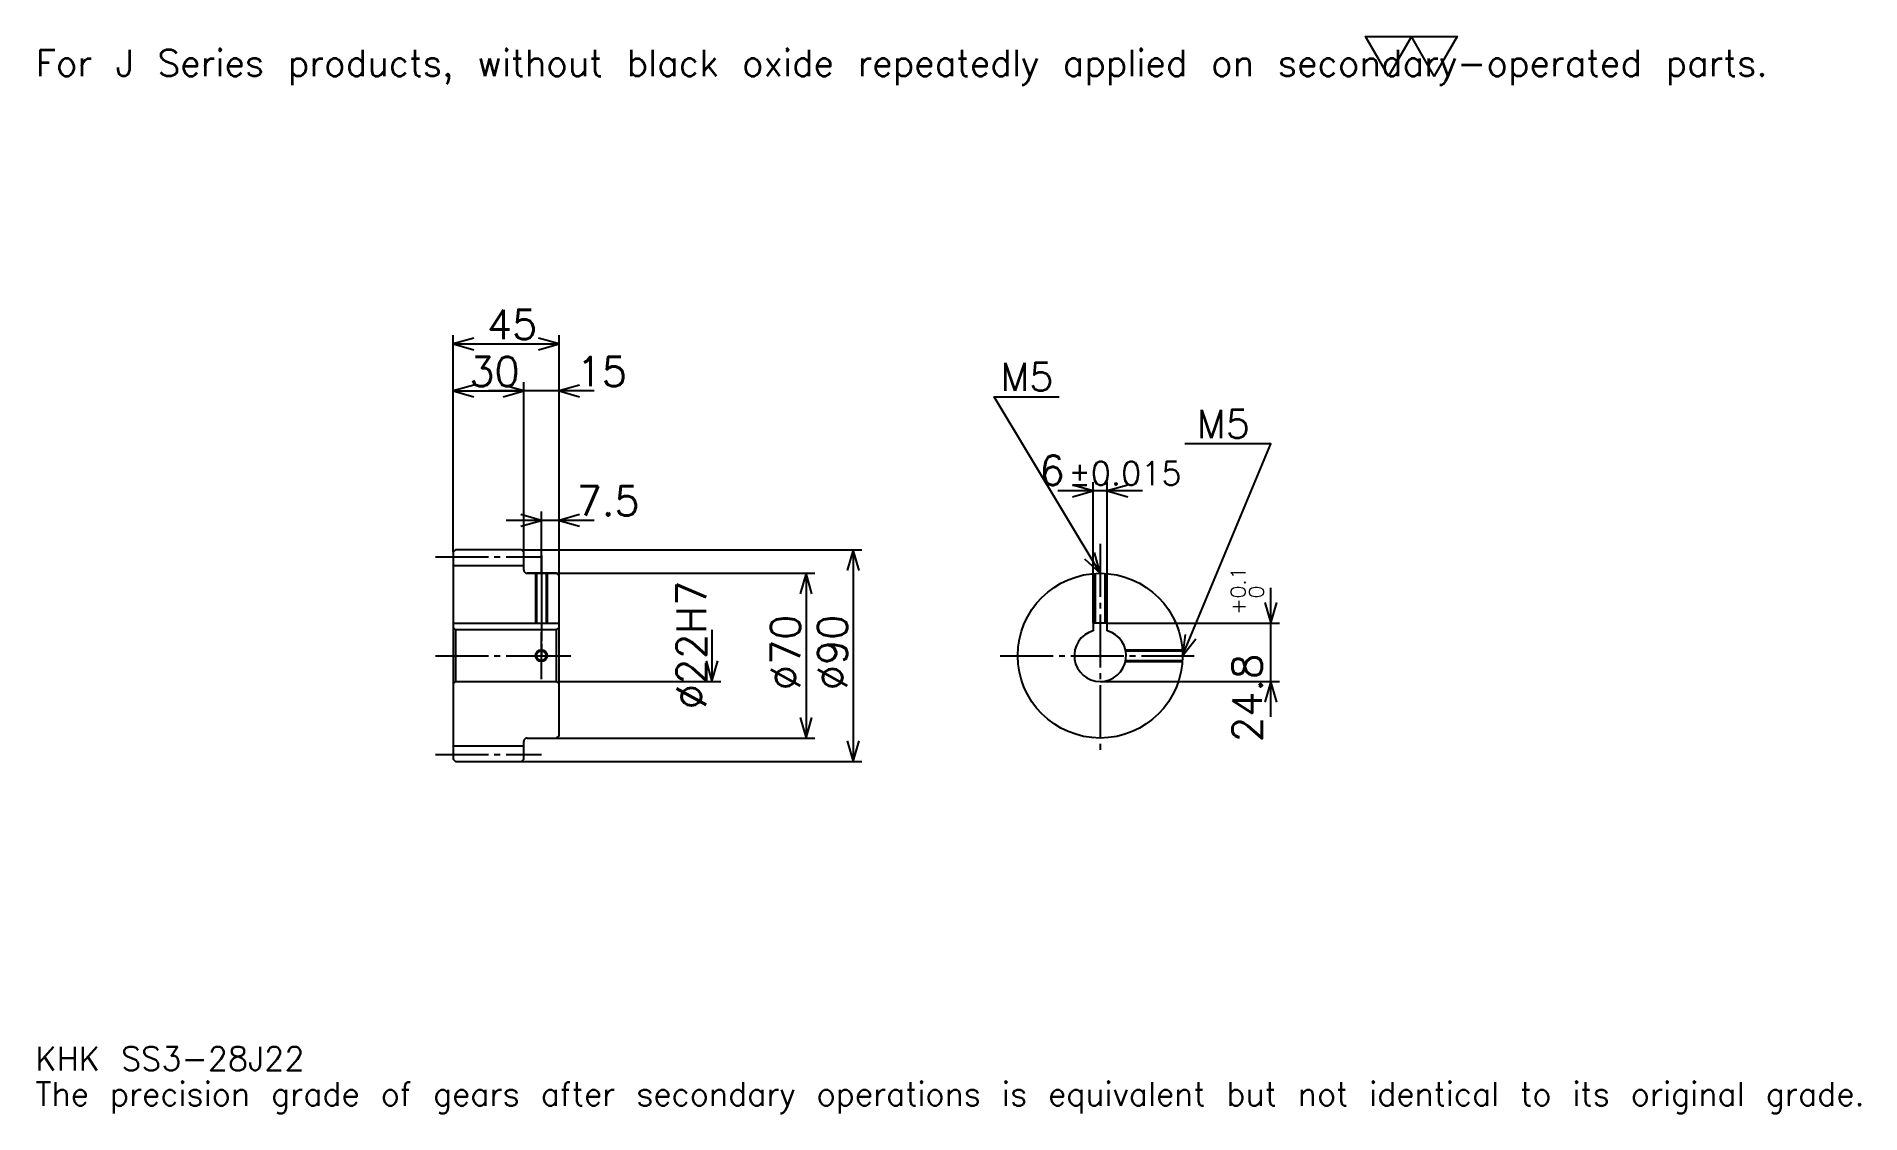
# Model space of a CAD drawing. Extents: x 25 to 801, y 9 to 467.
import ezdxf

# ---------------------------------------------------------------- set-up
doc = ezdxf.new("R2010")
doc.units = 0
doc.linetypes.add('DASHDOT', pattern=[30, 22.5, -2.5, 2.5, -2.5])
doc.layers.get('0').update_dxf_attribs({"linetype": 'CONTINUOUS'})
doc.layers.add('DASHDOT', color=6, linetype='DASHDOT')
doc.styles.add('KANJI', font='TXT', dxfattribs={"bigfont": 'BIGFONT'})

msp = doc.modelspace()

# ---------------------------------------------------------------- linework, layer by layer
at = {"color": 5}
for p, q in [((202.5, 248.75), (202.5, 340)), ((202.5, 336.25), (247.5, 336.25)), ((247.5, 248.75), (247.5, 340)), ((232.5, 248.75), (232.5, 320)), ((202.5, 316.25), (232.5, 316.25)), ((262.5, 316.25), (217.5, 316.25)), ((495.5, 273.75), (459.5, 273.75)), ((474.5, 217.550003), (474.5, 277.5)), ((480.5, 217.550003), (480.5, 277.5)), ((240, 248.75), (240, 265)), ((262.5, 261.25), (225, 261.25)), ((202.5, 247.75), (202.5, 248.75)), ((231.5, 248.75), (247.5, 248.75)), ((232.5, 247.75), (232.5, 248.75)), ((240, 238.75), (240, 248.75)), ((240, 238.75), (240, 248.75)), ((247.5, 248.75), (376.25, 248.75)), ((247.5, 237.75), (247.5, 248.75)), ((372.5, 248.75), (372.5, 158.75)), ((234, 238.75), (247.5, 238.75)), ((247.5, 238.75), (356.25, 238.75)), ((352.5, 238.75), (352.5, 168.75)), ((550, 177.75), (550, 232.550003)), ((480.5, 217.550003), (553.75, 217.550003)), ((312.5, 214.75), (312.5, 192.75)), ((247.5, 192.75), (316.25, 192.75)), ((477.5, 192.75), (553.75, 192.75)), ((234, 168.75), (247.5, 168.75)), ((247.5, 168.75), (356.25, 168.75)), ((231.5, 158.75), (247.5, 158.75)), ((247.5, 158.75), (376.25, 158.75))]:
    msp.add_line(p, q, dxfattribs=at)
at = {"color": 4}
for p, q in [((202.5, 242), (232.5, 242)), ((202.5, 217.550003), (247.5, 217.550003)), ((203.5, 214.75), (203.5, 192.75)), ((246.5, 214.75), (247.5, 215.75)), ((246.5, 192.75), (247.5, 191.75)), ((202.5, 165.5), (232.5, 165.5))]:
    msp.add_line(p, q, dxfattribs=at)
at = {"color": 7}
msp.add_lwpolyline([(600, 450), (590.25, 466.899994), (629.25, 466.899994), (619.5, 450), (609.75, 466.899994), (600, 450)], dxfattribs=at)
at = {"color": 5}
for points in [[(211.25, 338.75), (202.5, 336.25), (211.25, 333.75)], [(238.75, 333.75), (247.5, 336.25), (238.75, 338.75)], [(211.25, 318.75), (202.5, 316.25), (211.25, 313.75)], [(223.75, 313.75), (232.5, 316.25), (223.75, 318.75)], [(223.75, 313.75), (232.5, 316.25), (223.75, 318.75)], [(256.25, 318.75), (247.5, 316.25), (256.25, 313.75)], [(477.5, 238.75), (432.5, 313.75), (460, 313.75)], [(512.5, 203.75), (550, 293.75), (513.5, 293.75)], [(465.75, 271.25), (474.5, 273.75), (465.75, 276.25)], [(489.25, 276.25), (480.5, 273.75), (489.25, 271.25)], [(231.25, 258.75), (240, 261.25), (231.25, 263.75)], [(256.25, 263.75), (247.5, 261.25), (256.25, 258.75)], [(375, 240), (372.5, 248.75), (370, 240)], [(470.854431, 244.966827), (477.5, 238.75), (475.141907, 247.539307)], [(355, 230), (352.5, 238.75), (350, 230)], [(547.5, 226.300003), (550, 217.550003), (552.5, 226.300003)], [(513.557678, 212.788467), (512.5, 203.75), (518.173096, 210.865387)], [(310, 201.5), (312.5, 192.75), (315, 201.5)], [(552.5, 184), (550, 192.75), (547.5, 184)], [(350, 177.5), (352.5, 168.75), (355, 177.5)], [(370, 167.5), (372.5, 158.75), (375, 167.5)]]:
    msp.add_lwpolyline(points, dxfattribs=at)
at = {"color": 4}
for points in [[(232.5, 240.25), (232.5, 247.75), (231.5, 248.75), (203.5, 248.75), (202.5, 247.75), (202.5, 191.75)], [(234, 168.75), (246.5, 168.75), (247.5, 169.75), (247.5, 237.75), (246.5, 238.75), (234, 238.75)], [(237.5, 238.75), (237.5, 217.550003)], [(237.934998, 238.75), (237.934998, 217.550003)], [(242.065002, 238.75), (242.065002, 217.550003)], [(242.5, 238.75), (242.5, 217.550003)], [(475, 217.550003), (475, 238.660599)], [(475.434998, 217.550003), (475.434998, 238.689026)], [(479.565002, 217.550003), (479.565002, 238.689026)], [(480, 217.550003), (480, 238.660599)], [(480.5, 214.333008), (480.5, 217.550003), (474.5, 217.550003), (474.5, 214.333008)], [(202.5, 191.75), (203.5, 192.75), (246.5, 192.75), (246.5, 214.75), (203.5, 214.75), (202.5, 215.75)], [(488.212158, 206.25), (512.410583, 206.25)], [(488.304443, 205.815002), (512.439026, 205.815002)], [(488.304443, 201.684998), (512.439026, 201.684998)], [(488.212158, 201.25), (512.410583, 201.25)], [(202.5, 191.75), (202.5, 159.75), (203.5, 158.75), (231.5, 158.75), (232.5, 159.75), (232.5, 167.25)]]:
    msp.add_lwpolyline(points, dxfattribs=at)
for centre, radius in [((477.5, 203.75), 35), ((240, 203.75), 2.065)]:
    msp.add_circle(centre, radius, dxfattribs=at)
at = {"color": 7}
msp.add_circle((240, 203.75), 2.5, dxfattribs=at)
at = {"color": 4}
for centre, radius, start, end in [((234, 240.25), 1.5, 180, 270), ((477.5, 203.75), 11, 105.826620886, 74.173379114), ((234, 167.25), 1.5, 90, 180)]:
    msp.add_arc(centre, radius, start, end, dxfattribs=at)
at = {"layer": 'DASHDOT', "color": 7}
for p, q in [((477.5, 251.25), (477.5, 161.25)), ((195, 245.75), (240, 245.75)), ((240, 238.75), (240, 203.75)), ((195, 203.75), (255, 203.75)), ((435, 203.75), (520, 203.75)), ((195, 161.75), (240, 161.75))]:
    msp.add_line(p, q, dxfattribs=at)
for points in [[(240, 246.25), (240, 210.050003)], [(240, 193.75), (240, 213.75)], [(230, 203.75), (250, 203.75)]]:
    msp.add_lwpolyline(points, dxfattribs=at)

# ---------------------------------------------------------------- texts
at = {"color": 7, "style": 'KANJI'}
for s, height, p in [('For J Series products, without black oxide repeatedly applied on secondary-operated parts.', 11.25, (25, 450)), ('45', 12.5, (216.875, 338.25)), ('30', 12.5, (209.375, 318.25)), ('15', 12.5, (255, 318.25)), ('M5', 12, (435, 316.25)), ('M5', 12, (518.5, 296.25)), ('6', 12.5, (451.69751, 276.25)), ('%%p0.015', 10, (464.070984, 276.25)), ('7.5', 12.5, (255, 263.25)), ('KHK SS3-28J22', 10, (25, 27.5)), ('The precision grade of gears after secondary operations is equivalent but not identical to its original grade.', 10, (25, 12.5))]:
    msp.add_text(s, height=height, dxfattribs=at).set_placement(p)
for s, height, p in [('%%c22H7', 12.5, (310, 180.9375)), ('0.1', 6.25, (539.25, 228.132965)), ('0', 6.25, (547, 228.132965)), ('+', 6.25, (539.25, 221.132965)), ('%%c70', 12.5, (350, 189.0625)), ('%%c90', 12.5, (370, 189.0625)), ('24.8', 12.5, (546.25, 167.028015))]:
    msp.add_text(s, height=height, rotation=90, dxfattribs=at).set_placement(p)

doc.saveas('drawing.dxf')
